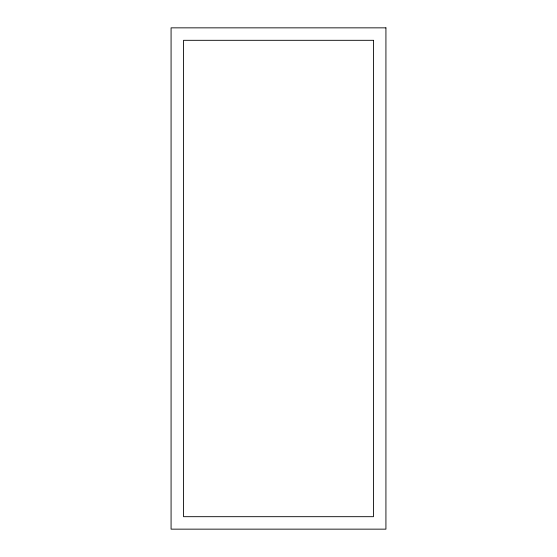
<?xml version="1.0" encoding="UTF-8"?>
<svg xmlns="http://www.w3.org/2000/svg" width="557" height="557" viewBox="0 0 557 557"><rect width="100%" height="100%" fill="white"/><g stroke="black" fill="none" stroke-linecap="round" stroke-linejoin="round"><path stroke-width="0.84" d="M385.924 27.85L171.076 27.85L171.076 529.15L385.924 529.15L385.924 27.85M373.462 40.313L183.538 40.313L183.538 516.687L373.462 516.687L373.462 40.313"/></g></svg>
